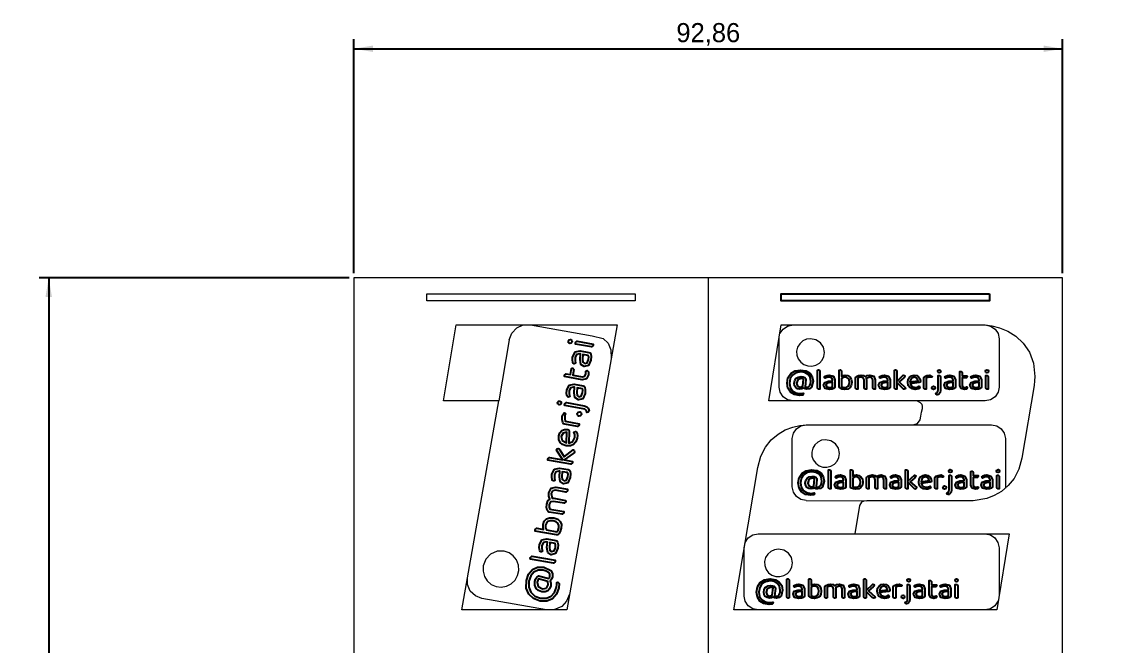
# Model space of a CAD drawing. Header units: millimetres. Extents: x -44 to 100, y 0 to 164.
# Drawn here: x -43.5 to 100, y 81.8 to 163.5 of the extents above; entities that cross this region are included whole.
import ezdxf

# ---------------------------------------------------------------- set-up
doc = ezdxf.new("R2010")
doc.units = ezdxf.units.MM
doc.layers.get('0').update_dxf_attribs({"linetype": 'CONTINUOUS', "lineweight": 25})
doc.layers.add('Corte', color=1, linetype='CONTINUOUS', lineweight=0)
doc.layers.add('Gravação', color=5, linetype='CONTINUOUS')
doc.dimstyles.get("Standard").update_dxf_attribs({"dimtxt": 2.5, "dimasz": 2.5, "dimexe": 1.25, "dimexo": 0.625, "dimtad": 0, "dimtoh": 1, "dimtxsty": 'Standard', "dimcen": 0.09, "dimadec": 0, "dimazin": 0, "dimtfac": 1, "dimtdec": 4, "dimtofl": 0, "dimtmove": 0, "dimatfit": 3, "dimfxl": 1, "dimtolj": 1, "dimtzin": 0, "dimarcsym": 0})

# ---------------------------------------------------------------- blocks, each defined once
blk = doc.blocks.new('*D1')
at = {"layer": 'Gravação', "color": 0, "linetype": 'ByBlock', "lineweight": -2}
for p, q in [((-0.62, 130), (-41.25, 130)), ((-40, 130), (-40, 0)), ((-0.62, 0), (-41.25, 0))]:
    blk.add_line(p, q, dxfattribs=at)
for points in [[(-40, 130), (-39.58, 127.5), (-40.42, 127.5)], [(-40, 0), (-40.42, 2.5), (-39.58, 2.5)]]:
    blk.add_solid(points, dxfattribs=at)
at = {"layer": 'Gravação', "color": 0, "linetype": 'CONTINUOUS', "lineweight": -2, "insert": (-41.88, 65), "char_height": 2.5, "width": 4.4444, "attachment_point": 5, "rotation": 90}
blk.add_mtext('130', dxfattribs=at)
blk = doc.blocks.new('*D2')
at = {"layer": 'Gravação', "color": 0, "linetype": 'ByBlock', "lineweight": -2}
for p, q in [((0, 130.62), (0, 161.25)), ((92.86, 130.62), (92.86, 161.25)), ((0, 160), (92.86, 160))]:
    blk.add_line(p, q, dxfattribs=at)
for points in [[(0, 160), (2.5, 160.42), (2.5, 159.58)], [(92.86, 160), (90.36, 159.58), (90.36, 160.42)]]:
    blk.add_solid(points, dxfattribs=at)
at = {"layer": 'Gravação', "color": 0, "linetype": 'CONTINUOUS', "lineweight": -2, "insert": (46.43, 161.88), "char_height": 2.5, "width": 7.9167, "attachment_point": 5}
blk.add_mtext('92,86', dxfattribs=at)

msp = doc.modelspace()

# ---------------------------------------------------------------- linework, layer by layer
for points in [[(28.133, 121.483), (28.093, 121.685), (28.199, 121.856), (28.383, 121.896), (28.547, 121.795), (28.584, 121.599), (28.482, 121.422), (28.293, 121.383), (28.293, 121.383)], [(31.354, 121.238), (31.35, 121.127), (31.135, 120.944), (29.029, 121.315), (29.023, 121.393), (29.028, 121.51), (29.247, 121.687), (31.348, 121.317)], [(28.97, 120.289), (29.619, 120.437), (30.782, 120.232), (30.941, 120.157), (31.022, 120.015), (31.084, 119.676), (31.059, 119.218), (30.749, 118.524), (30.179, 118.363), (29.731, 118.663), (29.631, 119.301), (29.687, 120.019), (29.549, 120.044), (29.165, 119.958), (28.981, 119.575), (28.97, 119.171), (29.045, 118.82), (28.953, 118.759), (28.85, 118.746), (28.743, 118.801), (28.679, 118.925), (28.63, 119.252), (28.657, 119.637), (28.658, 119.637)], [(30.756, 119.625), (30.708, 119.839), (29.996, 119.965), (29.951, 119.337), (30.001, 118.933), (30.244, 118.762), (30.559, 118.855), (30.735, 119.275), (30.735, 119.275)], [(30.464, 116.764), (29.921, 116.639), (27.589, 117.05), (27.583, 117.128), (27.588, 117.245), (27.802, 117.423), (28.366, 117.323), (28.51, 118.139), (28.584, 118.157), (28.675, 118.156), (28.816, 117.978), (28.69, 117.266), (29.966, 117.041), (30.265, 117.101), (30.4, 117.406), (30.404, 117.6), (30.366, 117.786), (30.449, 117.828), (30.557, 117.835), (30.711, 117.674), (30.716, 117.304), (30.716, 117.304)], [(59.217, 115.677), (59.349, 115.658), (59.57, 115.715), (59.728, 115.876), (59.825, 116.128), (59.856, 116.445), (59.763, 116.942), (59.496, 117.329), (59.081, 117.577), (58.535, 117.669), (57.923, 117.562), (57.454, 117.264), (57.159, 116.801), (57.055, 116.204), (57.152, 115.635), (57.431, 115.203), (57.861, 114.927), (58.419, 114.828), (58.678, 114.847), (58.868, 114.885), (58.919, 114.767), (58.802, 114.629), (58.395, 114.579), (57.721, 114.694), (57.202, 115.019), (56.865, 115.528), (56.749, 116.204), (56.873, 116.908), (57.233, 117.447), (57.795, 117.795), (58.531, 117.917), (59.213, 117.81), (59.725, 117.512), (60.05, 117.046), (60.162, 116.442), (59.957, 115.673), (59.702, 115.472), (59.349, 115.405), (59.108, 115.444), (58.903, 115.554), (58.709, 115.459), (58.442, 115.424), (58.132, 115.474), (57.896, 115.623), (57.744, 115.864), (57.69, 116.189), (57.752, 116.556), (57.934, 116.831), (58.213, 117.004), (58.581, 117.065), (58.845, 117.034), (59.062, 116.958), (59.221, 116.77), (59.217, 116.713), (59.213, 116.655), (59.12, 115.726)], [(60.984, 115.417), (60.899, 115.405), (60.732, 115.543), (60.732, 117.902), (60.79, 117.917), (60.875, 117.929), (61.042, 117.791), (61.042, 115.432)], [(64.72, 117.183), (64.987, 117.011), (65.165, 116.721), (65.231, 116.308), (65.165, 115.891), (64.979, 115.6), (64.696, 115.428), (64.332, 115.375), (63.987, 115.421), (63.739, 115.52), (63.627, 115.616), (63.596, 115.746), (63.596, 117.902), (63.654, 117.917), (63.743, 117.929), (63.906, 117.791), (63.906, 117.107), (64.107, 117.199), (64.386, 117.241), (64.386, 117.241)], [(71.071, 115.417), (70.986, 115.405), (70.819, 115.543), (70.819, 117.902), (70.877, 117.917), (70.966, 117.929), (71.129, 117.791), (71.129, 116.415), (71.978, 117.225), (72.121, 117.179), (72.175, 117.076), (72.141, 116.981), (72.048, 116.889), (71.424, 116.35), (72.288, 115.585), (72.234, 115.451), (72.117, 115.401), (72.009, 115.428), (71.912, 115.512), (71.129, 116.289), (71.129, 115.432), (71.129, 115.432)], [(76.543, 117.883), (76.69, 117.94), (76.833, 117.883), (76.887, 117.749), (76.833, 117.612), (76.69, 117.558), (76.543, 117.612), (76.488, 117.749), (76.488, 117.749)], [(79.55, 115.493), (79.383, 115.887), (79.383, 117.703), (79.441, 117.719), (79.53, 117.73), (79.693, 117.592), (79.693, 117.153), (80.329, 117.153), (80.352, 117.099), (80.364, 117.03), (80.247, 116.9), (79.693, 116.9), (79.693, 115.906), (79.778, 115.688), (80.026, 115.627), (80.173, 115.65), (80.309, 115.704), (80.352, 115.646), (80.371, 115.566), (80.27, 115.428), (79.991, 115.375), (79.991, 115.375)], [(82.805, 117.883), (82.952, 117.94), (83.096, 117.883), (83.15, 117.749), (83.096, 117.612), (82.952, 117.558), (82.805, 117.612), (82.751, 117.749), (82.751, 117.749)], [(58.132, 115.807), (58.485, 115.677), (58.818, 115.791), (58.915, 116.74), (58.764, 116.789), (58.562, 116.812), (58.159, 116.648), (58.008, 116.189), (58.008, 116.189)], [(62.825, 117.092), (63.022, 116.621), (63.022, 115.715), (62.988, 115.585), (62.891, 115.505), (62.643, 115.413), (62.294, 115.371), (61.728, 115.512), (61.531, 115.921), (61.697, 116.3), (62.166, 116.461), (62.716, 116.514), (62.716, 116.621), (62.6, 116.9), (62.286, 116.988), (61.98, 116.942), (61.724, 116.839), (61.666, 116.9), (61.643, 116.977), (61.67, 117.065), (61.755, 117.13), (61.995, 117.21), (62.29, 117.241), (62.29, 117.241)], [(62.561, 115.654), (62.716, 115.719), (62.716, 116.273), (62.236, 116.224), (61.937, 116.132), (61.84, 115.925), (61.953, 115.7), (62.294, 115.623), (62.294, 115.623)], [(64.092, 116.939), (63.906, 116.828), (63.906, 115.746), (64.073, 115.665), (64.332, 115.627), (64.569, 115.665), (64.755, 115.791), (64.875, 116.002), (64.917, 116.308), (64.875, 116.614), (64.755, 116.824), (64.569, 116.946), (64.34, 116.988), (64.34, 116.988)], [(67.878, 116.9), (67.587, 116.988), (67.138, 116.812), (67.161, 116.648), (67.161, 115.432), (67.099, 115.417), (67.018, 115.405), (66.851, 115.543), (66.851, 116.625), (66.742, 116.9), (66.448, 116.988), (66.212, 116.95), (66.026, 116.862), (66.026, 115.432), (65.967, 115.417), (65.882, 115.405), (65.716, 115.543), (65.716, 116.847), (65.747, 116.973), (65.863, 117.08), (66.126, 117.191), (66.452, 117.241), (66.789, 117.183), (67.014, 117.034), (67.266, 117.18), (67.611, 117.241), (68.11, 117.092), (68.296, 116.64), (68.296, 115.432), (68.234, 115.417), (68.153, 115.405), (67.986, 115.543), (67.986, 116.625), (67.986, 116.625)], [(70.048, 117.092), (70.246, 116.621), (70.246, 115.715), (70.211, 115.585), (70.114, 115.505), (69.866, 115.413), (69.517, 115.371), (68.951, 115.512), (68.754, 115.921), (68.92, 116.3), (69.389, 116.461), (69.94, 116.514), (69.94, 116.621), (69.823, 116.9), (69.509, 116.988), (69.203, 116.942), (68.948, 116.839), (68.889, 116.9), (68.866, 116.977), (68.893, 117.065), (68.978, 117.13), (69.219, 117.21), (69.513, 117.241), (69.513, 117.241)], [(69.784, 115.654), (69.939, 115.719), (69.939, 116.273), (69.459, 116.224), (69.16, 116.132), (69.064, 115.925), (69.176, 115.7), (69.517, 115.623), (69.517, 115.623)], [(73.1, 115.752), (73.547, 115.627), (73.842, 115.681), (74.051, 115.795), (74.144, 115.65), (74.094, 115.547), (73.962, 115.459), (73.768, 115.398), (73.532, 115.375), (73.129, 115.435), (72.819, 115.616), (72.624, 115.912), (72.559, 116.319), (72.621, 116.705), (72.799, 116.996), (73.074, 117.176), (73.419, 117.241), (73.741, 117.183), (73.993, 117.019), (74.159, 116.77), (74.221, 116.457), (74.183, 116.334), (74.074, 116.292), (72.881, 116.128)], [(73.024, 116.828), (72.861, 116.365), (73.927, 116.51), (73.776, 116.854), (73.415, 116.992), (73.415, 116.992)], [(74.923, 115.417), (74.838, 115.405), (74.671, 115.543), (74.671, 116.839), (74.702, 116.977), (74.814, 117.08), (75.086, 117.191), (75.477, 117.241), (75.787, 117.088), (75.775, 117.015), (75.744, 116.962), (75.644, 116.977), (75.52, 116.984), (75.206, 116.946), (74.981, 116.862), (74.981, 115.432)], [(76.36, 114.931), (76.453, 115.011), (76.512, 115.13), (76.535, 115.31), (76.535, 117.183), (76.593, 117.199), (76.682, 117.21), (76.845, 117.069), (76.845, 115.252), (76.798, 114.977), (76.682, 114.801), (76.543, 114.706), (76.415, 114.679), (76.279, 114.736), (76.236, 114.866), (76.236, 114.866)], [(78.616, 117.092), (78.813, 116.621), (78.813, 115.715), (78.779, 115.585), (78.682, 115.505), (78.434, 115.413), (78.085, 115.371), (77.519, 115.512), (77.322, 115.921), (77.488, 116.3), (77.957, 116.461), (78.507, 116.514), (78.507, 116.621), (78.391, 116.9), (78.077, 116.988), (77.771, 116.942), (77.515, 116.839), (77.457, 116.9), (77.434, 116.977), (77.461, 117.065), (77.546, 117.13), (77.787, 117.21), (78.081, 117.241), (78.081, 117.241)], [(78.352, 115.654), (78.507, 115.719), (78.507, 116.273), (78.027, 116.224), (77.728, 116.132), (77.631, 115.925), (77.744, 115.7), (78.085, 115.623), (78.085, 115.623)], [(82.014, 117.092), (82.212, 116.621), (82.212, 115.715), (82.177, 115.585), (82.08, 115.505), (81.832, 115.413), (81.484, 115.371), (80.918, 115.512), (80.72, 115.921), (80.887, 116.3), (81.356, 116.461), (81.906, 116.514), (81.906, 116.621), (81.79, 116.9), (81.476, 116.988), (81.17, 116.942), (80.914, 116.839), (80.856, 116.9), (80.833, 116.977), (80.86, 117.065), (80.945, 117.13), (81.185, 117.21), (81.48, 117.241), (81.48, 117.241)], [(81.751, 115.654), (81.906, 115.719), (81.906, 116.273), (81.425, 116.224), (81.127, 116.132), (81.03, 115.925), (81.142, 115.7), (81.483, 115.623), (81.483, 115.623)], [(83.049, 115.417), (82.964, 115.405), (82.797, 115.543), (82.797, 117.183), (82.855, 117.199), (82.945, 117.21), (83.107, 117.069), (83.107, 115.432)], [(28.201, 115.927), (28.849, 116.074), (30.013, 115.869), (30.172, 115.795), (30.253, 115.652), (30.314, 115.313), (30.29, 114.856), (29.98, 114.161), (29.41, 114), (28.962, 114.3), (28.862, 114.938), (28.917, 115.657), (28.78, 115.681), (28.395, 115.595), (28.211, 115.212), (28.201, 114.808), (28.276, 114.457), (28.184, 114.396), (28.081, 114.383), (27.974, 114.438), (27.91, 114.562), (27.861, 114.889), (27.888, 115.274), (27.888, 115.274)], [(29.987, 115.263), (29.938, 115.476), (29.227, 115.602), (29.182, 114.974), (29.232, 114.57), (29.475, 114.399), (29.79, 114.492), (29.965, 114.913), (29.965, 114.913)], [(75.783, 115.738), (75.942, 115.799), (76.097, 115.738), (76.151, 115.585), (76.097, 115.436), (75.942, 115.375), (75.783, 115.436), (75.729, 115.585), (75.729, 115.585)], [(26.715, 113.444), (26.675, 113.646), (26.781, 113.817), (26.965, 113.857), (27.13, 113.756), (27.166, 113.56), (27.064, 113.383), (26.875, 113.344), (26.875, 113.344)], [(30.464, 112.542), (30.382, 112.68), (30.243, 112.781), (30.017, 112.852), (27.612, 113.276), (27.606, 113.354), (27.611, 113.471), (27.829, 113.648), (30.161, 113.237), (30.504, 113.115), (30.703, 112.926), (30.794, 112.725), (30.8, 112.555), (30.695, 112.394), (30.519, 112.368), (30.519, 112.368)], [(29.515, 110.807), (29.51, 110.695), (29.296, 110.512), (27.632, 110.805), (27.462, 110.876), (27.355, 111.044), (27.274, 111.417), (27.299, 111.931), (27.565, 112.294), (27.656, 112.263), (27.718, 112.211), (27.675, 112.085), (27.638, 111.928), (27.616, 111.516), (27.673, 111.208), (29.508, 110.885)], [(29.297, 111.984), (29.255, 112.202), (29.368, 112.387), (29.577, 112.422), (29.756, 112.318), (29.799, 112.105), (29.685, 111.915), (29.481, 111.879), (29.481, 111.879)], [(28.671, 108.542), (28.933, 109.088), (28.931, 109.479), (28.831, 109.773), (29.039, 109.86), (29.16, 109.772), (29.243, 109.583), (29.278, 109.32), (29.254, 109.011), (29.085, 108.508), (28.783, 108.151), (28.359, 107.968), (27.821, 107.977), (27.34, 108.144), (27.007, 108.438), (26.838, 108.832), (26.833, 109.289), (26.98, 109.689), (27.248, 109.975), (27.604, 110.133), (28.021, 110.142), (28.169, 110.064), (28.199, 109.916), (28.14, 108.346)], [(27.274, 108.689), (27.831, 108.375), (27.886, 109.776), (27.41, 109.66), (27.151, 109.228), (27.151, 109.228)], [(28.643, 105.862), (28.638, 105.75), (28.424, 105.567), (25.395, 106.101), (25.389, 106.18), (25.394, 106.297), (25.608, 106.474), (27.375, 106.163), (26.527, 107.436), (26.618, 107.609), (26.763, 107.656), (26.878, 107.589), (26.974, 107.449), (27.525, 106.526), (28.702, 107.462), (28.862, 107.362), (28.899, 107.202), (28.841, 107.069), (28.711, 106.963), (27.537, 106.134), (28.637, 105.94), (28.636, 105.94)], [(26.261, 104.928), (26.91, 105.075), (28.073, 104.87), (28.232, 104.796), (28.313, 104.653), (28.375, 104.314), (28.35, 103.857), (28.041, 103.163), (27.471, 103.002), (27.022, 103.301), (26.922, 103.94), (26.978, 104.658), (26.841, 104.682), (26.456, 104.596), (26.272, 104.213), (26.262, 103.81), (26.336, 103.458), (26.245, 103.397), (26.141, 103.385), (26.034, 103.44), (25.97, 103.564), (25.921, 103.89), (25.949, 104.275), (25.949, 104.275)], [(60.669, 102.605), (60.801, 102.586), (61.022, 102.643), (61.18, 102.804), (61.277, 103.056), (61.308, 103.374), (61.215, 103.871), (60.948, 104.257), (60.533, 104.505), (59.987, 104.597), (59.375, 104.49), (58.906, 104.192), (58.611, 103.729), (58.507, 103.133), (58.604, 102.563), (58.883, 102.131), (59.313, 101.856), (59.871, 101.756), (60.13, 101.775), (60.32, 101.814), (60.371, 101.695), (60.254, 101.557), (59.847, 101.508), (59.173, 101.622), (58.654, 101.947), (58.317, 102.456), (58.201, 103.133), (58.325, 103.836), (58.685, 104.375), (59.247, 104.723), (59.983, 104.846), (60.665, 104.739), (61.177, 104.44), (61.502, 103.974), (61.614, 103.37), (61.409, 102.601), (61.154, 102.401), (60.801, 102.334), (60.56, 102.372), (60.355, 102.483), (60.161, 102.387), (59.894, 102.353), (59.584, 102.402), (59.348, 102.551), (59.196, 102.792), (59.142, 103.117), (59.204, 103.484), (59.386, 103.76), (59.665, 103.932), (60.033, 103.993), (60.297, 103.962), (60.514, 103.886), (60.673, 103.698), (60.669, 103.641), (60.665, 103.584), (60.572, 102.655)], [(62.436, 102.345), (62.351, 102.334), (62.184, 102.471), (62.184, 104.83), (62.242, 104.846), (62.327, 104.857), (62.494, 104.72), (62.494, 102.36)], [(66.172, 104.112), (66.439, 103.94), (66.617, 103.649), (66.683, 103.236), (66.617, 102.819), (66.431, 102.529), (66.148, 102.357), (65.784, 102.303), (65.439, 102.349), (65.191, 102.448), (65.079, 102.544), (65.048, 102.674), (65.048, 104.83), (65.106, 104.846), (65.195, 104.857), (65.358, 104.719), (65.358, 104.035), (65.559, 104.127), (65.838, 104.169), (65.838, 104.169)], [(72.523, 102.345), (72.438, 102.334), (72.271, 102.471), (72.271, 104.83), (72.329, 104.846), (72.418, 104.857), (72.581, 104.72), (72.581, 103.343), (73.43, 104.154), (73.573, 104.108), (73.627, 104.005), (73.593, 103.909), (73.5, 103.817), (72.876, 103.278), (73.74, 102.513), (73.686, 102.379), (73.569, 102.33), (73.461, 102.357), (73.364, 102.441), (72.581, 103.217), (72.581, 102.36), (72.581, 102.36)], [(77.995, 104.811), (78.142, 104.869), (78.285, 104.811), (78.339, 104.677), (78.285, 104.54), (78.142, 104.486), (77.995, 104.54), (77.94, 104.677), (77.94, 104.677)], [(84.257, 104.811), (84.404, 104.869), (84.548, 104.811), (84.602, 104.677), (84.548, 104.54), (84.404, 104.486), (84.257, 104.54), (84.203, 104.677), (84.203, 104.677)], [(28.047, 104.264), (27.999, 104.478), (27.287, 104.603), (27.242, 103.975), (27.292, 103.571), (27.536, 103.4), (27.851, 103.494), (28.026, 103.914), (28.026, 103.914)], [(59.584, 102.735), (59.937, 102.605), (60.27, 102.72), (60.367, 103.668), (60.216, 103.718), (60.014, 103.741), (59.611, 103.576), (59.46, 103.117), (59.46, 103.117)], [(64.277, 104.02), (64.474, 103.55), (64.474, 102.643), (64.44, 102.513), (64.343, 102.433), (64.095, 102.341), (63.746, 102.299), (63.18, 102.441), (62.983, 102.85), (63.149, 103.228), (63.618, 103.389), (64.168, 103.442), (64.168, 103.55), (64.052, 103.829), (63.738, 103.917), (63.432, 103.871), (63.176, 103.767), (63.118, 103.829), (63.095, 103.905), (63.122, 103.993), (63.207, 104.058), (63.447, 104.138), (63.742, 104.169), (63.742, 104.169)], [(65.544, 103.867), (65.358, 103.756), (65.358, 102.674), (65.525, 102.594), (65.784, 102.555), (66.021, 102.594), (66.207, 102.72), (66.327, 102.93), (66.369, 103.236), (66.327, 103.542), (66.207, 103.752), (66.021, 103.875), (65.792, 103.917), (65.792, 103.917)], [(69.33, 103.829), (69.039, 103.917), (68.59, 103.741), (68.613, 103.576), (68.613, 102.36), (68.551, 102.345), (68.47, 102.334), (68.303, 102.471), (68.303, 103.553), (68.194, 103.829), (67.9, 103.917), (67.664, 103.878), (67.478, 103.79), (67.478, 102.36), (67.419, 102.345), (67.334, 102.334), (67.168, 102.471), (67.168, 103.775), (67.199, 103.901), (67.315, 104.008), (67.578, 104.119), (67.904, 104.169), (68.241, 104.112), (68.466, 103.963), (68.718, 104.108), (69.063, 104.169), (69.562, 104.02), (69.748, 103.569), (69.748, 102.36), (69.686, 102.345), (69.605, 102.334), (69.438, 102.471), (69.438, 103.553), (69.438, 103.553)], [(71.5, 104.02), (71.698, 103.55), (71.698, 102.643), (71.663, 102.513), (71.566, 102.433), (71.318, 102.341), (70.969, 102.299), (70.403, 102.441), (70.206, 102.85), (70.372, 103.228), (70.841, 103.389), (71.392, 103.442), (71.392, 103.55), (71.275, 103.829), (70.961, 103.917), (70.655, 103.871), (70.4, 103.767), (70.341, 103.829), (70.318, 103.905), (70.345, 103.993), (70.43, 104.058), (70.671, 104.138), (70.965, 104.169), (70.965, 104.169)], [(74.552, 102.681), (74.999, 102.555), (75.294, 102.609), (75.503, 102.724), (75.596, 102.578), (75.546, 102.475), (75.414, 102.387), (75.22, 102.326), (74.984, 102.303), (74.581, 102.363), (74.271, 102.544), (74.076, 102.84), (74.011, 103.247), (74.073, 103.634), (74.251, 103.924), (74.526, 104.104), (74.871, 104.169), (75.193, 104.112), (75.445, 103.947), (75.611, 103.699), (75.673, 103.385), (75.635, 103.263), (75.526, 103.221), (74.333, 103.056)], [(74.476, 103.756), (74.313, 103.293), (75.379, 103.439), (75.228, 103.783), (74.867, 103.92), (74.867, 103.92)], [(76.375, 102.345), (76.29, 102.334), (76.123, 102.471), (76.123, 103.767), (76.154, 103.905), (76.266, 104.008), (76.538, 104.119), (76.929, 104.169), (77.239, 104.016), (77.227, 103.943), (77.196, 103.89), (77.096, 103.905), (76.972, 103.912), (76.658, 103.874), (76.433, 103.79), (76.433, 102.36)], [(77.812, 101.859), (77.905, 101.94), (77.964, 102.058), (77.987, 102.238), (77.987, 104.112), (78.045, 104.127), (78.134, 104.138), (78.297, 103.997), (78.297, 102.181), (78.25, 101.905), (78.134, 101.729), (77.995, 101.634), (77.867, 101.607), (77.731, 101.664), (77.688, 101.794), (77.688, 101.794)], [(80.068, 104.02), (80.265, 103.55), (80.265, 102.643), (80.231, 102.513), (80.134, 102.433), (79.886, 102.341), (79.537, 102.299), (78.971, 102.441), (78.774, 102.85), (78.94, 103.228), (79.409, 103.389), (79.959, 103.442), (79.959, 103.55), (79.843, 103.829), (79.529, 103.917), (79.223, 103.871), (78.967, 103.767), (78.909, 103.829), (78.886, 103.905), (78.913, 103.993), (78.998, 104.058), (79.239, 104.138), (79.533, 104.169), (79.533, 104.169)], [(81.002, 102.422), (80.835, 102.815), (80.835, 104.632), (80.893, 104.647), (80.982, 104.658), (81.145, 104.521), (81.145, 104.081), (81.781, 104.081), (81.804, 104.027), (81.816, 103.959), (81.699, 103.829), (81.145, 103.829), (81.145, 102.834), (81.23, 102.616), (81.478, 102.555), (81.625, 102.578), (81.761, 102.632), (81.804, 102.574), (81.823, 102.494), (81.722, 102.357), (81.443, 102.303), (81.443, 102.303)], [(83.466, 104.02), (83.664, 103.55), (83.664, 102.643), (83.629, 102.513), (83.532, 102.433), (83.284, 102.341), (82.936, 102.299), (82.37, 102.441), (82.172, 102.85), (82.339, 103.228), (82.808, 103.389), (83.358, 103.442), (83.358, 103.55), (83.242, 103.829), (82.928, 103.917), (82.622, 103.871), (82.366, 103.767), (82.308, 103.829), (82.285, 103.905), (82.312, 103.993), (82.397, 104.058), (82.637, 104.138), (82.932, 104.169), (82.932, 104.169)], [(84.501, 102.345), (84.416, 102.334), (84.249, 102.471), (84.249, 104.112), (84.307, 104.127), (84.397, 104.138), (84.559, 103.997), (84.559, 102.36)], [(26.016, 102.099), (25.837, 101.746), (25.961, 101.129), (26.177, 101.121), (27.738, 100.846), (27.744, 100.763), (27.74, 100.656), (27.526, 100.473), (26.137, 100.718), (25.759, 100.641), (25.579, 100.283), (25.575, 99.971), (25.645, 99.713), (27.481, 99.389), (27.488, 99.311), (27.483, 99.199), (27.269, 99.016), (25.595, 99.311), (25.44, 99.38), (25.329, 99.553), (25.246, 99.916), (25.256, 100.345), (25.406, 100.765), (25.648, 101.02), (25.519, 101.376), (25.518, 101.833), (25.823, 102.441), (26.444, 102.577), (27.995, 102.304), (28.001, 102.221), (27.997, 102.114), (27.783, 101.931), (26.394, 102.176), (26.394, 102.176)], [(64.013, 102.582), (64.168, 102.647), (64.168, 103.202), (63.688, 103.152), (63.389, 103.06), (63.292, 102.854), (63.405, 102.628), (63.746, 102.552), (63.746, 102.552)], [(71.236, 102.582), (71.391, 102.647), (71.391, 103.202), (70.911, 103.152), (70.612, 103.06), (70.516, 102.854), (70.628, 102.628), (70.969, 102.552), (70.969, 102.552)], [(77.235, 102.666), (77.394, 102.727), (77.549, 102.666), (77.603, 102.513), (77.549, 102.364), (77.394, 102.303), (77.235, 102.364), (77.181, 102.513), (77.181, 102.513)], [(79.804, 102.582), (79.959, 102.647), (79.959, 103.202), (79.479, 103.152), (79.18, 103.06), (79.083, 102.854), (79.196, 102.628), (79.537, 102.552), (79.537, 102.552)], [(83.203, 102.582), (83.358, 102.647), (83.358, 103.202), (82.877, 103.152), (82.579, 103.06), (82.482, 102.854), (82.594, 102.628), (82.935, 102.552), (82.935, 102.552)], [(24.938, 98.109), (25.219, 98.413), (25.632, 98.576), (26.177, 98.567), (26.698, 98.388), (27.028, 98.084), (27.185, 97.682), (27.172, 97.202), (27.035, 96.77), (26.851, 96.474), (26.703, 96.351), (26.529, 96.341), (23.76, 96.829), (23.754, 96.907), (23.76, 97.024), (23.973, 97.202), (24.852, 97.047), (24.779, 97.326), (24.789, 97.694), (24.789, 97.694)], [(25.11, 97.248), (25.21, 96.984), (26.599, 96.739), (26.74, 96.934), (26.848, 97.259), (26.852, 97.571), (26.732, 97.839), (26.489, 98.04), (26.106, 98.164), (25.704, 98.179), (25.407, 98.072), (25.208, 97.861), (25.102, 97.577), (25.102, 97.577)], [(24.627, 95.656), (25.275, 95.803), (26.438, 95.598), (26.597, 95.523), (26.678, 95.381), (26.74, 95.042), (26.715, 94.585), (26.406, 93.89), (25.836, 93.729), (25.387, 94.029), (25.287, 94.667), (25.343, 95.386), (25.206, 95.41), (24.821, 95.324), (24.637, 94.941), (24.627, 94.537), (24.701, 94.186), (24.61, 94.125), (24.506, 94.112), (24.399, 94.167), (24.335, 94.291), (24.286, 94.618), (24.314, 95.003), (24.314, 95.003)], [(26.412, 94.992), (26.364, 95.205), (25.652, 95.331), (25.607, 94.703), (25.658, 94.299), (25.901, 94.128), (26.216, 94.221), (26.391, 94.641), (26.391, 94.641)], [(26.36, 92.913), (26.355, 92.801), (26.141, 92.619), (23.112, 93.153), (23.106, 93.231), (23.11, 93.343), (23.325, 93.525), (26.353, 92.991)], [(25.626, 90.704), (25.68, 90.869), (25.657, 91.165), (25.487, 91.406), (25.185, 91.587), (24.784, 91.699), (24.125, 91.692), (23.569, 91.436), (23.156, 90.96), (22.914, 90.279), (22.913, 89.469), (23.19, 88.8), (23.717, 88.317), (24.459, 88.048), (25.212, 88.043), (25.83, 88.303), (26.281, 88.793), (26.535, 89.487), (26.569, 89.825), (26.563, 90.077), (26.727, 90.115), (26.877, 89.935), (26.849, 89.401), (26.549, 88.561), (26.014, 87.968), (25.285, 87.651), (24.39, 87.655), (23.515, 87.973), (22.904, 88.558), (22.585, 89.358), (22.594, 90.331), (22.886, 91.182), (23.385, 91.771), (24.057, 92.083), (24.858, 92.091), (25.798, 91.653), (25.998, 91.281), (26.004, 90.812), (25.901, 90.512), (25.712, 90.273), (25.791, 90.003), (25.775, 89.652), (25.641, 89.265), (25.396, 88.996), (25.052, 88.856), (24.623, 88.86), (24.166, 89.023), (23.853, 89.319), (23.696, 89.716), (23.7, 90.202), (23.799, 90.534), (23.947, 90.795), (24.223, 90.956), (24.296, 90.939), (24.369, 90.921), (25.54, 90.591)], [(25.214, 89.341), (25.46, 89.764), (25.388, 90.218), (24.193, 90.557), (24.095, 90.374), (24.02, 90.12), (24.14, 89.566), (24.695, 89.268), (24.695, 89.268)], [(55.22, 88.306), (55.352, 88.287), (55.573, 88.345), (55.732, 88.505), (55.828, 88.758), (55.859, 89.075), (55.766, 89.572), (55.499, 89.958), (55.084, 90.207), (54.538, 90.299), (53.926, 90.191), (53.457, 89.893), (53.162, 89.431), (53.058, 88.834), (53.155, 88.264), (53.434, 87.832), (53.864, 87.557), (54.422, 87.458), (54.681, 87.477), (54.871, 87.515), (54.922, 87.396), (54.805, 87.259), (54.399, 87.209), (53.724, 87.324), (53.205, 87.649), (52.868, 88.157), (52.752, 88.834), (52.876, 89.538), (53.236, 90.077), (53.798, 90.425), (54.534, 90.547), (55.216, 90.44), (55.728, 90.142), (56.053, 89.675), (56.166, 89.071), (55.96, 88.303), (55.705, 88.102), (55.352, 88.035), (55.112, 88.073), (54.906, 88.184), (54.712, 88.088), (54.445, 88.054), (54.135, 88.104), (53.899, 88.253), (53.748, 88.494), (53.693, 88.819), (53.755, 89.186), (53.937, 89.461), (54.216, 89.633), (54.584, 89.694), (54.848, 89.664), (55.065, 89.587), (55.224, 89.4), (55.22, 89.342), (55.217, 89.285), (55.123, 88.356)], [(56.987, 88.046), (56.902, 88.035), (56.735, 88.173), (56.735, 90.532), (56.793, 90.547), (56.879, 90.559), (57.045, 90.421), (57.045, 88.062)], [(60.723, 89.813), (60.99, 89.641), (61.168, 89.35), (61.234, 88.937), (61.168, 88.521), (60.982, 88.23), (60.7, 88.058), (60.335, 88.004), (59.99, 88.05), (59.742, 88.15), (59.63, 88.245), (59.599, 88.375), (59.599, 90.532), (59.657, 90.547), (59.746, 90.558), (59.909, 90.421), (59.909, 89.736), (60.111, 89.828), (60.39, 89.87), (60.39, 89.87)], [(67.074, 88.046), (66.989, 88.035), (66.822, 88.173), (66.822, 90.532), (66.88, 90.547), (66.97, 90.559), (67.132, 90.421), (67.132, 89.044), (67.981, 89.855), (68.124, 89.809), (68.179, 89.706), (68.144, 89.61), (68.051, 89.519), (67.427, 88.979), (68.291, 88.215), (68.237, 88.081), (68.12, 88.031), (68.012, 88.058), (67.915, 88.142), (67.132, 88.918), (67.132, 88.062), (67.132, 88.062)], [(72.546, 90.513), (72.693, 90.57), (72.836, 90.513), (72.891, 90.379), (72.836, 90.241), (72.693, 90.188), (72.546, 90.241), (72.491, 90.379), (72.491, 90.379)], [(78.808, 90.513), (78.955, 90.57), (79.099, 90.513), (79.153, 90.379), (79.099, 90.241), (78.955, 90.188), (78.808, 90.241), (78.754, 90.379), (78.754, 90.379)], [(54.135, 88.436), (54.488, 88.306), (54.821, 88.421), (54.918, 89.369), (54.767, 89.419), (54.565, 89.442), (54.162, 89.278), (54.011, 88.819), (54.011, 88.819)], [(58.828, 89.721), (59.026, 89.251), (59.026, 88.345), (58.991, 88.215), (58.894, 88.134), (58.646, 88.043), (58.297, 88), (57.731, 88.142), (57.534, 88.551), (57.7, 88.93), (58.169, 89.09), (58.719, 89.144), (58.719, 89.251), (58.603, 89.53), (58.289, 89.618), (57.983, 89.572), (57.727, 89.469), (57.669, 89.53), (57.646, 89.606), (57.673, 89.694), (57.758, 89.759), (57.999, 89.84), (58.293, 89.87), (58.293, 89.87)], [(60.095, 89.568), (59.909, 89.457), (59.909, 88.375), (60.076, 88.295), (60.335, 88.257), (60.572, 88.295), (60.758, 88.421), (60.878, 88.631), (60.92, 88.937), (60.878, 89.243), (60.758, 89.454), (60.572, 89.576), (60.343, 89.618), (60.343, 89.618)], [(63.881, 89.53), (63.59, 89.618), (63.141, 89.442), (63.164, 89.278), (63.164, 88.062), (63.102, 88.046), (63.021, 88.035), (62.854, 88.173), (62.854, 89.255), (62.746, 89.53), (62.451, 89.618), (62.215, 89.58), (62.029, 89.492), (62.029, 88.062), (61.971, 88.047), (61.885, 88.035), (61.719, 88.173), (61.719, 89.477), (61.75, 89.603), (61.866, 89.71), (62.129, 89.821), (62.455, 89.87), (62.792, 89.813), (63.017, 89.664), (63.269, 89.809), (63.614, 89.87), (64.113, 89.721), (64.299, 89.27), (64.299, 88.062), (64.238, 88.046), (64.156, 88.035), (63.99, 88.173), (63.99, 89.255), (63.989, 89.255)], [(66.051, 89.721), (66.249, 89.251), (66.249, 88.345), (66.214, 88.215), (66.117, 88.134), (65.869, 88.043), (65.52, 88), (64.954, 88.142), (64.757, 88.551), (64.923, 88.93), (65.392, 89.09), (65.943, 89.144), (65.943, 89.251), (65.826, 89.53), (65.512, 89.618), (65.206, 89.572), (64.951, 89.469), (64.892, 89.53), (64.869, 89.606), (64.896, 89.694), (64.982, 89.759), (65.222, 89.84), (65.516, 89.87), (65.516, 89.87)], [(69.103, 88.382), (69.55, 88.257), (69.845, 88.31), (70.054, 88.425), (70.147, 88.28), (70.097, 88.176), (69.965, 88.088), (69.771, 88.027), (69.535, 88.004), (69.132, 88.065), (68.822, 88.245), (68.627, 88.542), (68.562, 88.949), (68.624, 89.335), (68.802, 89.626), (69.077, 89.805), (69.422, 89.87), (69.744, 89.813), (69.996, 89.649), (70.162, 89.4), (70.224, 89.086), (70.186, 88.964), (70.077, 88.922), (68.884, 88.758)], [(69.027, 89.457), (68.864, 88.995), (69.93, 89.14), (69.779, 89.484), (69.418, 89.622), (69.418, 89.622)], [(70.926, 88.046), (70.841, 88.035), (70.674, 88.173), (70.674, 89.469), (70.705, 89.606), (70.817, 89.71), (71.089, 89.821), (71.48, 89.87), (71.79, 89.717), (71.778, 89.645), (71.747, 89.591), (71.647, 89.606), (71.523, 89.614), (71.209, 89.575), (70.984, 89.491), (70.984, 88.062)], [(72.363, 87.561), (72.456, 87.641), (72.515, 87.76), (72.538, 87.939), (72.538, 89.813), (72.596, 89.828), (72.685, 89.84), (72.848, 89.698), (72.848, 87.882), (72.801, 87.607), (72.685, 87.431), (72.546, 87.335), (72.418, 87.308), (72.282, 87.366), (72.239, 87.496), (72.239, 87.496)], [(74.619, 89.721), (74.817, 89.251), (74.817, 88.345), (74.782, 88.215), (74.685, 88.134), (74.437, 88.043), (74.088, 88), (73.522, 88.142), (73.325, 88.551), (73.491, 88.93), (73.96, 89.09), (74.51, 89.144), (74.51, 89.251), (74.394, 89.53), (74.08, 89.618), (73.774, 89.572), (73.518, 89.469), (73.46, 89.53), (73.437, 89.606), (73.464, 89.694), (73.549, 89.759), (73.79, 89.84), (74.084, 89.87), (74.084, 89.87)], [(75.553, 88.123), (75.386, 88.517), (75.386, 90.333), (75.444, 90.348), (75.533, 90.36), (75.696, 90.222), (75.696, 89.782), (76.332, 89.782), (76.355, 89.729), (76.367, 89.66), (76.25, 89.53), (75.696, 89.53), (75.696, 88.536), (75.781, 88.318), (76.029, 88.257), (76.177, 88.28), (76.312, 88.333), (76.355, 88.276), (76.374, 88.196), (76.273, 88.058), (75.994, 88.004), (75.995, 88.004)], [(78.018, 89.721), (78.215, 89.251), (78.215, 88.345), (78.18, 88.215), (78.083, 88.134), (77.835, 88.043), (77.487, 88), (76.921, 88.142), (76.723, 88.551), (76.89, 88.93), (77.359, 89.09), (77.909, 89.144), (77.909, 89.251), (77.793, 89.53), (77.479, 89.618), (77.173, 89.572), (76.917, 89.469), (76.859, 89.53), (76.836, 89.606), (76.863, 89.694), (76.948, 89.759), (77.188, 89.84), (77.483, 89.87), (77.483, 89.87)], [(79.052, 88.046), (78.967, 88.035), (78.8, 88.173), (78.8, 89.813), (78.858, 89.828), (78.948, 89.84), (79.11, 89.698), (79.11, 88.062)], [(58.564, 88.283), (58.719, 88.349), (58.719, 88.903), (58.239, 88.853), (57.94, 88.762), (57.843, 88.555), (57.956, 88.329), (58.297, 88.253), (58.297, 88.253)], [(65.787, 88.283), (65.942, 88.349), (65.942, 88.903), (65.462, 88.853), (65.164, 88.762), (65.067, 88.555), (65.179, 88.329), (65.52, 88.253), (65.52, 88.253)], [(71.786, 88.368), (71.945, 88.429), (72.1, 88.368), (72.154, 88.215), (72.1, 88.066), (71.945, 88.004), (71.786, 88.066), (71.732, 88.215), (71.732, 88.215)], [(74.355, 88.283), (74.51, 88.349), (74.51, 88.903), (74.03, 88.853), (73.731, 88.762), (73.634, 88.555), (73.747, 88.329), (74.088, 88.253), (74.088, 88.253)], [(77.754, 88.283), (77.909, 88.349), (77.909, 88.903), (77.428, 88.853), (77.13, 88.762), (77.033, 88.555), (77.145, 88.329), (77.486, 88.253), (77.486, 88.253)]]:
    msp.add_lwpolyline(points, close=True)
at = {"layer": 'Corte', "color": 1}
for p, q in [((20.686, 122.76), (21.324, 123.434)), ((21.324, 123.434), (22.19, 123.821)), ((23.134, 123.821), (31.201, 122.402)), ((54.374, 113.881), (55.99, 123.821)), ((55.99, 123.821), (82.72, 123.821)), ((56.235, 123.287), (56.829, 123.679)), ((56.829, 123.679), (57.539, 123.821)), ((57.82, 123.817), (57.82, 123.817)), ((82.72, 123.821), (83.58, 123.728)), ((82.72, 123.821), (83.423, 123.679)), ((83.423, 123.679), (84.016, 123.287)), ((83.58, 123.728), (84.596, 123.449)), ((84.596, 123.449), (85.703, 123.01)), ((20.351, 121.892), (20.686, 122.76)), ((31.201, 122.402), (32.646, 122.067)), ((32.646, 122.067), (33.308, 121.425)), ((55.699, 115.688), (55.698, 122.029)), ((55.804, 122.681), (56.235, 123.287)), ((84.016, 123.287), (84.413, 122.701)), ((84.413, 122.701), (84.553, 122.01)), ((84.553, 122.01), (84.553, 115.688)), ((85.703, 123.01), (86.732, 122.333)), ((86.732, 122.333), (87.696, 121.442)), ((33.308, 121.425), (33.677, 120.574)), ((33.677, 120.574), (33.707, 119.414)), ((87.696, 121.442), (88.504, 120.26)), ((88.504, 120.26), (89.051, 118.824)), ((89.051, 118.824), (89.234, 117.07)), ((89.181, 116.486), (89.129, 115.901)), ((89.234, 117.07), (89.181, 116.486)), ((55.838, 114.996), (55.699, 115.688)), ((56.235, 114.41), (55.838, 114.996)), ((84.413, 114.996), (84.016, 114.41)), ((84.553, 115.688), (84.413, 114.996)), ((89.129, 115.901), (87.514, 106.386)), ((73.497, 113.881), (54.374, 113.881)), ((56.829, 114.019), (56.235, 114.41)), ((57.53, 113.881), (56.829, 114.019)), ((73.862, 113.828), (73.497, 113.881)), ((74.227, 113.615), (73.862, 113.828)), ((74.435, 113.403), (74.227, 113.615)), ((74.487, 113.19), (74.435, 113.403)), ((83.423, 114.019), (82.722, 113.881)), ((84.016, 114.41), (83.423, 114.019)), ((74.279, 111.861), (74.383, 112.393)), ((74.383, 112.393), (74.487, 112.871)), ((74.487, 112.871), (74.487, 113.19)), ((57.501, 110.426), (58.439, 110.665)), ((57.978, 110.216), (58.572, 110.607)), ((58.439, 110.665), (59.272, 110.745)), ((58.572, 110.607), (59.272, 110.745)), ((59.272, 110.745), (59.272, 110.745)), ((59.272, 110.745), (73.237, 110.745)), ((73.237, 110.745), (73.862, 110.904)), ((73.862, 110.904), (74.175, 111.383)), ((74.175, 111.383), (74.279, 111.861)), ((83.529, 110.745), (84.23, 110.607)), ((84.23, 110.607), (84.824, 110.216)), ((54.687, 108.778), (55.573, 109.522)), ((55.573, 109.522), (56.524, 110.067)), ((56.524, 110.067), (57.501, 110.426)), ((57.442, 108.938), (57.581, 109.63)), ((57.581, 109.63), (57.978, 110.216)), ((84.824, 110.216), (85.221, 109.63)), ((85.221, 109.63), (85.36, 108.938)), ((53.293, 106.625), (53.905, 107.821)), ((53.905, 107.821), (54.687, 108.778)), ((57.442, 102.616), (57.442, 108.938)), ((85.36, 108.938), (85.36, 102.45)), ((52.915, 105.164), (53.293, 106.625)), ((87.514, 106.386), (87.136, 104.924)), ((49.789, 86.506), (52.915, 105.164)), ((87.136, 104.924), (86.524, 103.728)), ((86.524, 103.728), (85.742, 102.772)), ((57.581, 101.924), (57.442, 102.616)), ((57.978, 101.338), (57.581, 101.924)), ((84.857, 102.028), (83.906, 101.469)), ((85.742, 102.772), (84.857, 102.028)), ((58.572, 100.947), (57.978, 101.338)), ((59.272, 100.809), (58.572, 100.947)), ((66.515, 100.592), (66.255, 100.167)), ((66.815, 100.752), (66.515, 100.592)), ((67.192, 100.805), (66.815, 100.752)), ((81.157, 100.805), (67.192, 100.805)), ((82.929, 101.071), (81.157, 100.805)), ((83.906, 101.469), (82.929, 101.071)), ((66.255, 100.167), (65.629, 96.446)), ((51.674, 95.917), (52.267, 96.309)), ((52.267, 96.309), (52.968, 96.446)), ((52.968, 96.446), (52.968, 96.446)), ((65.629, 96.446), (85.847, 96.446)), ((82.698, 96.446), (83.398, 96.309)), ((83.398, 96.309), (83.992, 95.917)), ((85.847, 96.446), (84.231, 86.506)), ((51.137, 94.64), (51.277, 95.331)), ((51.277, 95.331), (51.674, 95.917)), ((83.992, 95.917), (84.389, 95.331)), ((84.389, 95.331), (84.529, 94.64)), ((51.137, 88.317), (51.137, 94.64)), ((84.529, 94.64), (84.529, 88.317)), ((14.861, 90.754), (14.861, 90.754)), ((14.879, 89.823), (14.866, 90.75)), ((15.247, 88.972), (14.879, 89.823)), ((15.909, 88.33), (15.247, 88.972)), ((16.765, 87.995), (15.909, 88.33)), ((25.224, 86.506), (16.765, 87.995)), ((27.869, 87.636), (27.232, 86.963)), ((28.236, 88.564), (27.869, 87.636)), ((51.277, 87.626), (51.137, 88.317)), ((51.674, 87.04), (51.277, 87.626)), ((84.42, 87.668), (83.992, 87.04)), ((27.232, 86.963), (26.205, 86.506)), ((84.231, 86.506), (49.789, 86.506)), ((52.267, 86.648), (51.674, 87.04)), ((52.968, 86.511), (52.267, 86.648)), ((83.398, 86.648), (82.698, 86.511)), ((83.992, 87.04), (83.398, 86.648))]:
    msp.add_line(p, q, dxfattribs=at)
at = {"layer": 'Corte'}
for p, q in [((20.351, 121.892), (18.961, 113.881)), ((82.722, 113.881), (73.497, 113.881)), ((73.237, 110.745), (83.529, 110.745)), ((59.272, 100.809), (67.192, 100.805)), ((52.968, 96.446), (65.629, 96.446))]:
    msp.add_line(p, q, dxfattribs=at)
at = {"layer": 'Corte', "color": 1}
for points in [[(0, 0), (46.429, 0), (92.857, 0), (92.857, 65), (92.857, 130), (46.429, 130), (0, 130), (0, 65)], [(14.115, 86.506), (18.961, 113.881), (11.718, 113.881), (13.385, 123.821), (34.488, 123.821), (27.871, 86.506)], [(16.91, 91.557), (17.091, 90.889), (17.453, 90.303), (17.979, 89.84), (18.616, 89.554), (19.295, 89.47), (19.97, 89.587), (20.596, 89.904), (21.103, 90.392), (21.443, 90.995), (21.597, 91.671), (21.55, 92.376), (21.301, 93.036), (20.882, 93.582), (20.325, 93.982), (19.663, 94.205), (18.744, 94.182), (17.902, 93.806), (17.265, 93.132), (16.93, 92.264), (16.93, 92.264)]]:
    msp.add_lwpolyline(points, close=True, dxfattribs=at)
msp.add_lwpolyline([(46.429, 130), (46.429, 65), (46.429, 0)], dxfattribs=at)
at = {"layer": 'Corte', "color": 1, "linetype": 'CONTINUOUS'}
msp.add_lwpolyline([(36.868, 127.895), (36.868, 126.966), (9.56, 126.966), (9.56, 127.895)], close=True, dxfattribs=at)
at = {"layer": 'Corte'}
for points in [[(59.292, 121.945), (58.812, 121.72), (58.417, 121.369), (58.138, 120.91), (58.007, 120.39), (58.034, 119.866), (58.212, 119.372), (58.535, 118.941), (58.971, 118.622), (59.472, 118.447), (60.003, 118.42), (60.53, 118.549), (60.995, 118.825), (61.351, 119.215), (61.579, 119.689), (61.66, 120.218), (61.52, 120.91), (61.124, 121.496), (60.53, 121.887), (59.829, 122.025), (59.829, 122.025)], [(61.265, 108.713), (60.785, 108.488), (60.39, 108.136), (60.11, 107.677), (59.979, 107.158), (60.006, 106.634), (60.184, 106.139), (60.507, 105.709), (60.944, 105.39), (61.445, 105.214), (61.976, 105.188), (62.502, 105.317), (62.967, 105.593), (63.324, 105.982), (63.552, 106.456), (63.632, 106.986), (63.493, 107.677), (63.096, 108.263), (62.502, 108.655), (61.802, 108.792), (61.802, 108.792)], [(55.093, 94.378), (54.613, 94.153), (54.219, 93.801), (53.939, 93.342), (53.808, 92.822), (53.835, 92.298), (54.013, 91.804), (54.336, 91.374), (54.772, 91.055), (55.273, 90.879), (55.804, 90.853), (56.331, 90.982), (56.796, 91.258), (57.152, 91.647), (57.381, 92.121), (57.461, 92.651), (57.322, 93.342), (56.925, 93.928), (56.331, 94.32), (55.63, 94.457), (55.63, 94.457)]]:
    msp.add_lwpolyline(points, close=True, dxfattribs=at)
at = {"layer": 'Gravação', "color": 1, "linetype": 'CONTINUOUS'}
msp.add_lwpolyline([(83.297, 127.895), (83.297, 126.966), (55.989, 126.966), (55.989, 127.895)], close=True, dxfattribs=at)

# ---------------------------------------------------------------- dimensions: what is measured, and where the dimension line sits
at = {"layer": 'Gravação', "color": 1}
dim = msp.add_linear_dim(base=(100, 160), p1=(0, 130), p2=(92.857, 130), dimstyle='Standard', dxfattribs=at)
dim.commit()
dim.dimension.update_dxf_attribs({"geometry": '*D2', "text_midpoint": (46.429, 161.875)})
dim = msp.add_linear_dim(base=(-40, 0), p1=(0, 130), p2=(0, 0), angle=90, dimstyle='Standard', dxfattribs=at)
dim.commit()
dim.dimension.update_dxf_attribs({"geometry": '*D1', "text_midpoint": (-41.875, 65)})

doc.saveas('drawing.dxf')
